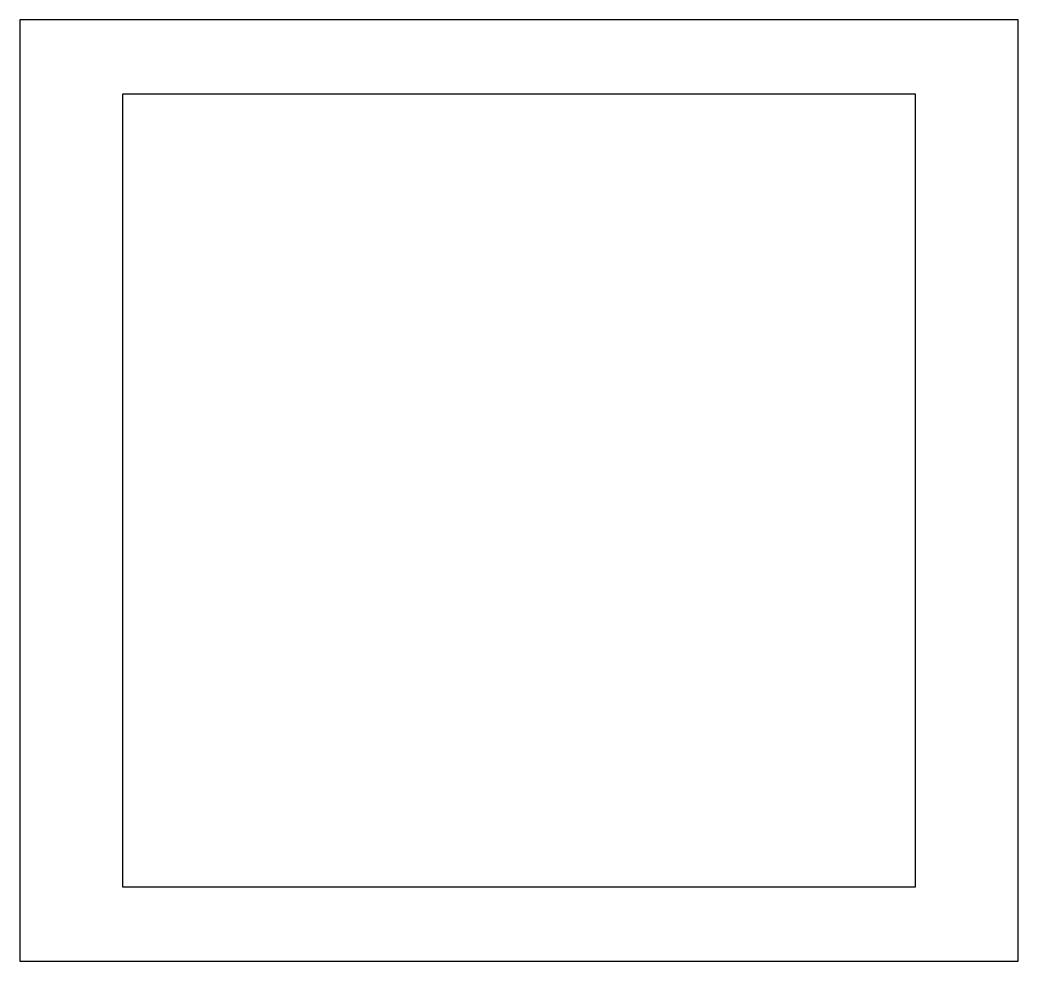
# Model space of a CAD drawing. Header units: millimetres. Extents: x -8.8 to 8.8, y -8.2 to 8.2.
import ezdxf

# ---------------------------------------------------------------- set-up
doc = ezdxf.new("R2010")
doc.units = ezdxf.units.MM

msp = doc.modelspace()

# ---------------------------------------------------------------- linework, layer by layer
for p, q in [((8.75, 8.25), (-8.75, 8.25)), ((-8.75, 8.25), (-8.75, -8.25)), ((8.75, -8.25), (8.75, 8.25)), ((6.95, 6.95), (-6.95, 6.95)), ((-6.95, 6.95), (-6.95, -6.95)), ((6.95, -6.95), (6.95, 6.95)), ((-6.95, -6.95), (6.95, -6.95)), ((-8.75, -8.25), (8.75, -8.25))]:
    msp.add_line(p, q)

doc.saveas('drawing.dxf')
